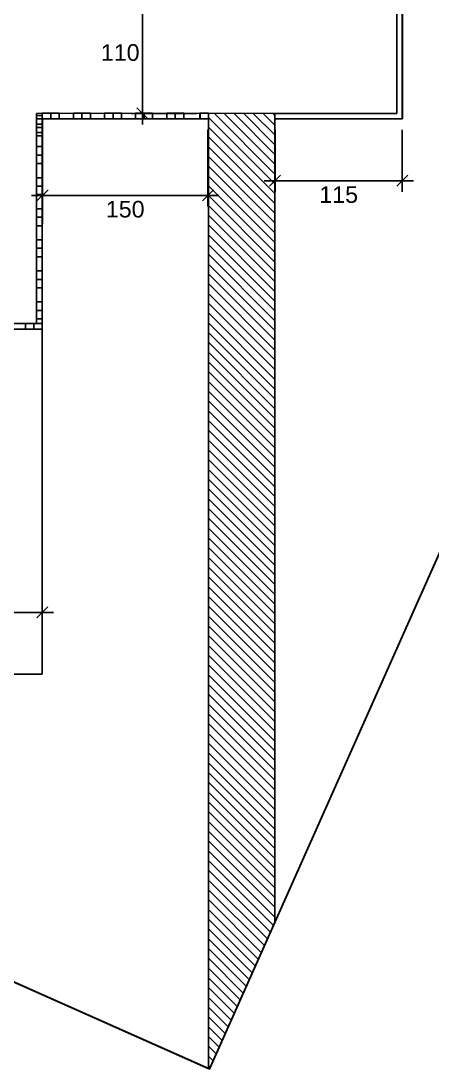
# Model space of a CAD drawing. Header units: inches. Extents: x -173 to 14008, y -3334 to 10368.
# Drawn here: x 6008 to 6379, y 6343 to 7291 of the extents above; entities that cross this region are included whole.
import ezdxf

# ---------------------------------------------------------------- set-up
doc = ezdxf.new("R2010")
doc.units = ezdxf.units.IN
doc.header["$MEASUREMENT"] = 0
doc.layers.add('QUOTE', color=6, linetype='Continuous', lineweight=9)
doc.styles.get("Standard").update_dxf_attribs({"font": 'Arial.ttf'})
doc.dimstyles.get("Standard").update_dxf_attribs({"dimtxt": 15, "dimasz": 10, "dimexe": 10, "dimexo": 10, "dimgap": 5, "dimtad": 2, "dimtih": 1, "dimtoh": 1, "dimdec": 0, "dimzin": 0, "dimdsep": 46, "dimtxsty": 'Standard', "dimblk": 'OBLIQUE', "dimblk1": 'OBLIQUE', "dimblk2": 'OBLIQUE', "dimcen": 0.09, "dimdle": 10, "dimadec": 0, "dimazin": 0, "dimtfac": 1, "dimtdec": 0, "dimtofl": 0, "dimtmove": 0, "dimatfit": 3, "dimldrblk": 'OBLIQUE', "dimfxl": 1, "dimtolj": 1, "dimtzin": 0, "dimarcsym": 0})

# ---------------------------------------------------------------- blocks, each defined once
blk = doc.blocks.new('_Oblique')
at = {"color": 0, "linetype": 'ByBlock', "lineweight": -2}
blk.add_line((-0.5, -0.5), (0.5, 0.5), dxfattribs=at)
blk = doc.blocks.new('*D21')
at = {"layer": 'Defpoints', "color": 0, "transparency": 16777216}
for p in [(5317.5, 7012.36), (6027.5, 7011.71), (6027.5, 6756.33)]:
    blk.add_point(p, dxfattribs=at)
at = {"layer": 'QUOTE', "color": 0, "lineweight": -2, "transparency": 16777216}
for p, q in [((5317.5, 7002.36), (5317.5, 6746.33)), ((6027.5, 7001.71), (6027.5, 6746.33)), ((5307.5, 6756.33), (6037.5, 6756.33))]:
    blk.add_line(p, q, dxfattribs=at)
at = {"layer": 'QUOTE', "color": 0, "lineweight": -2, "transparency": 16777216, "xscale": 10, "yscale": 10, "zscale": 10, "rotation": 180}
blk.add_blockref('_Oblique', (5317.5, 6756.33), dxfattribs=at)
at = {"layer": 'QUOTE', "color": 0, "lineweight": -2, "transparency": 16777216, "xscale": 10, "yscale": 10, "zscale": 10}
blk.add_blockref('_Oblique', (6027.5, 6756.33), dxfattribs=at)
at = {"layer": 'QUOTE', "color": 0, "transparency": 16777216, "insert": (5672.5, 6743.73), "char_height": 15, "attachment_point": 5}
blk.add_mtext('\\A1;710', dxfattribs=at)
blk = doc.blocks.new('*D22')
at = {"layer": 'Defpoints', "color": 0, "transparency": 16777216}
for p in [(6027.67, 7202.33), (6177.02, 7202.38), (6177.02, 7133.28)]:
    blk.add_point(p, dxfattribs=at)
at = {"layer": 'QUOTE', "color": 0, "lineweight": -2, "transparency": 16777216}
for p, q in [((6027.67, 7192.33), (6027.67, 7123.28)), ((6177.02, 7192.38), (6177.02, 7123.28)), ((6017.67, 7133.28), (6187.02, 7133.28))]:
    blk.add_line(p, q, dxfattribs=at)
at = {"layer": 'QUOTE', "color": 0, "lineweight": -2, "transparency": 16777216, "xscale": 10, "yscale": 10, "zscale": 10, "rotation": 180}
blk.add_blockref('_Oblique', (6027.67, 7133.28), dxfattribs=at)
at = {"layer": 'QUOTE', "color": 0, "lineweight": -2, "transparency": 16777216, "xscale": 10, "yscale": 10, "zscale": 10}
blk.add_blockref('_Oblique', (6177.02, 7133.28), dxfattribs=at)
at = {"layer": 'QUOTE', "color": 0, "transparency": 16777216, "insert": (6102.35, 7120.68), "char_height": 15, "attachment_point": 5}
blk.add_mtext('\\A1;150', dxfattribs=at)
blk = doc.blocks.new('*D23')
at = {"layer": 'Defpoints', "color": 0, "transparency": 16777216}
for p in [(6177, 7317.25), (6117.86, 7207.38), (6176.57, 7207.38)]:
    blk.add_point(p, dxfattribs=at)
at = {"layer": 'QUOTE', "color": 0, "lineweight": -2, "transparency": 16777216}
for p, q in [((6117.86, 7327.25), (6117.86, 7197.38)), ((6167, 7317.25), (6107.86, 7317.25)), ((6166.57, 7207.38), (6107.86, 7207.38))]:
    blk.add_line(p, q, dxfattribs=at)
at = {"layer": 'QUOTE', "color": 0, "lineweight": -2, "transparency": 16777216, "xscale": 10, "yscale": 10, "zscale": 10}
for p, rotation in [((6117.86, 7317.25), 90), ((6117.86, 7207.38), 270)]:
    blk.add_blockref('_Oblique', p, dxfattribs=dict(at, rotation=rotation))
at = {"layer": 'QUOTE', "color": 0, "transparency": 16777216, "insert": (6097.82, 7262.31), "char_height": 15, "attachment_point": 5}
blk.add_mtext('\\A1;110', dxfattribs=at)
blk = doc.blocks.new('*D26')
at = {"layer": 'Defpoints', "color": 0, "transparency": 16777216}
for p in [(6237.67, 7202.4), (6352.5, 7202.42), (6237.67, 7146.49)]:
    blk.add_point(p, dxfattribs=at)
at = {"layer": 'QUOTE', "color": 0, "lineweight": -2, "transparency": 16777216}
for p, q in [((6237.67, 7192.4), (6237.67, 7136.49)), ((6352.5, 7192.42), (6352.5, 7136.49)), ((6362.5, 7146.49), (6227.67, 7146.49))]:
    blk.add_line(p, q, dxfattribs=at)
at = {"layer": 'QUOTE', "color": 0, "lineweight": -2, "transparency": 16777216, "xscale": 10, "yscale": 10, "zscale": 10, "rotation": 180}
blk.add_blockref('_Oblique', (6237.67, 7146.49), dxfattribs=at)
at = {"layer": 'QUOTE', "color": 0, "lineweight": -2, "transparency": 16777216, "xscale": 10, "yscale": 10, "zscale": 10}
blk.add_blockref('_Oblique', (6352.5, 7146.49), dxfattribs=at)
at = {"layer": 'QUOTE', "color": 0, "transparency": 16777216, "insert": (6295.09, 7133.89), "char_height": 15, "attachment_point": 5}
blk.add_mtext('\\A1;115', dxfattribs=at)

msp = doc.modelspace()

# ---------------------------------------------------------------- hatches: boundary and pattern name
h = msp.add_hatch()
h.set_pattern_fill('ANSI31', color=0, scale=50, angle=-90)
h.set_pattern_definition([(315, (-6489.5105, 17572.644), (4.4194174, 4.4194174), [])])
h.paths.add_polyline_path([(6237.49, 6476.41), (6237.49, 7207.4), (6177.67, 7207.49), (6177.67, 7202.38), (6177.5, 7202.38), (6177.5, 6344.21), (6178.47, 6343.78)])

# ---------------------------------------------------------------- linework, layer by layer
for p, q in [((6347.5, 7207.38), (6347.5, 7317.38)), ((6347.67, 7207.42), (6347.66, 7317.42)), ((6352.5, 7317.38), (6352.5, 7207.38)), ((6352.66, 7317.42), (6352.67, 7207.42)), ((6022.39, 7207.4), (6155.14, 7207.46)), ((6022.39, 7133.93), (6022.39, 7207.4)), ((6027.5, 7203.15), (6027.5, 7207.46)), ((6027.5, 7202.35), (6177.5, 7202.38)), ((6027.5, 7012.36), (6027.5, 7202.36)), ((6027.5, 7202.36), (6154.97, 7202.36)), ((6027.5, 7012.36), (6027.67, 7202.33)), ((6027.67, 7202.33), (6177.67, 7202.38)), ((6035.16, 7207.46), (6035.16, 7202.35)), ((6063.24, 7207.46), (6063.24, 7202.35)), ((6091.32, 7207.46), (6091.32, 7202.35)), ((6119.4, 7207.46), (6119.4, 7202.35)), ((6147.48, 7207.46), (6147.48, 7202.35)), ((6155.14, 7207.46), (6177.5, 7207.37)), ((6155.31, 7207.46), (6177.67, 7207.37)), ((6169.84, 7202.38), (6169.84, 7207.49)), ((6177.5, 7207.49), (6177.5, 6344.21)), ((6237.67, 7207.4), (6177.5, 7207.49)), ((6237.49, 7207.4), (6237.49, 6476.41)), ((6237.5, 7207.4), (6237.5, 7207.38)), ((6237.5, 7207.4), (6237.5, 6941.4)), ((6237.5, 7207.38), (6347.5, 7207.38)), ((6352.5, 7202.38), (6237.5, 7202.38)), ((6237.67, 7207.4), (6347.67, 7207.42)), ((6352.67, 7202.42), (6237.67, 7202.4)), ((6352.5, 7207.38), (6352.5, 7202.38)), ((6352.67, 7207.42), (6352.67, 7202.42)), ((6022.39, 7197.74), (6027.5, 7197.74)), ((6022.39, 7194.7), (6027.5, 7194.7)), ((6022.39, 7169.66), (6027.5, 7169.66)), ((6022.39, 7141.58), (6027.5, 7141.58)), ((6022.39, 7017.46), (6022.39, 7133.93)), ((6022.39, 7113.51), (6027.5, 7113.51)), ((6022.39, 7085.43), (6027.5, 7085.43)), ((6022.39, 7057.35), (6027.5, 7057.35)), ((6022.39, 7029.27), (6027.5, 7029.27)), ((5899.86, 7017.46), (6027.5, 7017.46)), ((6019.84, 7017.46), (6019.84, 7012.36)), ((6027.5, 7012.36), (6027.5, 6700.33)), ((5521.44, 6700.33), (6027.5, 6700.33))]:
    msp.add_line(p, q)
for points in [[(5164.41, 8984.17), (4351.24, 7156.95), (6178.47, 6343.78), (6991.64, 8171)], [(5164.71, 8984.04), (4351.24, 7156.95), (6178.33, 6343.48), (6991.81, 8170.57)], [(6022.39, 7205.4), (6022.39, 7190.09), (6027.5, 7190.09), (6027.5, 7205.4)], [(6022.39, 7202.35), (6022.39, 7187.04), (6027.5, 7187.04), (6027.5, 7202.35)], [(6042.82, 7207.46), (6027.5, 7207.46), (6027.5, 7202.35), (6042.82, 7202.35)], [(6070.9, 7207.46), (6055.58, 7207.46), (6055.58, 7202.35), (6070.9, 7202.35)], [(6098.98, 7207.46), (6083.66, 7207.46), (6083.66, 7202.35), (6098.98, 7202.35)], [(6127.06, 7207.46), (6111.74, 7207.46), (6111.74, 7202.35), (6127.06, 7202.35)], [(6155.14, 7207.46), (6139.82, 7207.46), (6139.82, 7202.35), (6155.14, 7202.35)], [(6169.84, 7202.38), (6177.5, 7202.38), (6177.5, 7207.49), (6169.84, 7207.49)], [(6170.02, 7202.38), (6177.67, 7202.38), (6177.67, 7207.49), (6170.02, 7207.49)], [(6022.39, 7177.32), (6022.39, 7162.01), (6027.5, 7162.01), (6027.5, 7177.32)], [(6022.39, 7149.24), (6022.39, 7133.93), (6027.5, 7133.93), (6027.5, 7149.24)], [(6022.39, 7121.17), (6022.39, 7105.85), (6027.5, 7105.85), (6027.5, 7121.17)], [(6022.39, 7093.09), (6022.39, 7077.77), (6027.5, 7077.77), (6027.5, 7093.09)], [(6022.39, 7065.01), (6022.39, 7049.69), (6027.5, 7049.69), (6027.5, 7065.01)], [(6022.39, 7036.93), (6022.39, 7021.61), (6027.5, 7021.61), (6027.5, 7036.93)], [(6027.5, 7017.46), (6012.18, 7017.46), (6012.18, 7012.36), (6027.5, 7012.36)]]:
    msp.add_lwpolyline(points, close=True)
msp.add_lwpolyline([(6027.67, 7202.33), (6027.5, 7012.36), (5317.5, 7012.36), (5317.5, 7662.36)])

# ---------------------------------------------------------------- dimensions: what is measured, and where the dimension line sits
at = {"layer": 'QUOTE'}
dim = msp.add_linear_dim(base=(6117.86, 7207.38), p1=(6177, 7317.25), p2=(6176.57, 7207.38), angle=270, dimstyle='Standard', dxfattribs=at)
dim.commit()
dim.dimension.update_dxf_attribs({"geometry": '*D23', "text_midpoint": (6097.82, 7262.31)})
dim = msp.add_linear_dim(base=(6177.02, 7133.28), p1=(6027.67, 7202.33), p2=(6177.02, 7202.38), text='150', dimstyle='Standard', dxfattribs=at)
dim.commit()
dim.dimension.update_dxf_attribs({"geometry": '*D22', "text_midpoint": (6102.35, 7120.68)})
for base, p1, p2, picture, middle in [((6237.67, 7146.49), (6352.5, 7202.42), (6237.67, 7202.4), '*D26', (6295.09, 7133.89)), ((6027.5, 6756.33), (5317.5, 7012.36), (6027.5, 7011.71), '*D21', (5672.5, 6743.73))]:
    dim = msp.add_linear_dim(base=base, p1=p1, p2=p2, dimstyle='Standard', dxfattribs=at)
    dim.commit()
    dim.dimension.update_dxf_attribs({"geometry": picture, "text_midpoint": middle})

doc.saveas('drawing.dxf')
